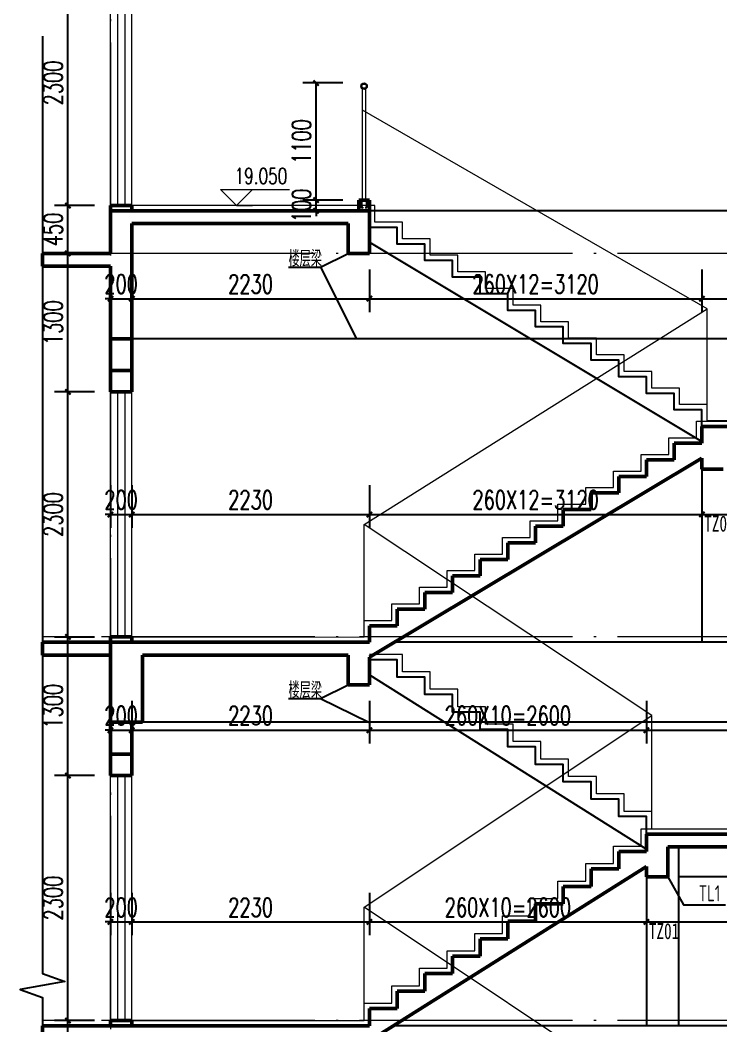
# Model space of a CAD drawing. Extents: x 3968514 to 5230306, y -516551 to -228246.
# Drawn here: x 5150523 to 5157100, y -477822 to -468382 of the extents above; entities that cross this region are included whole.
import ezdxf
from ezdxf.enums import TextEntityAlignment as Align

# ---------------------------------------------------------------- set-up
doc = ezdxf.new("R2010")
doc.units = 0
doc.header["$LTSCALE"] = 1000
doc.header["$MEASUREMENT"] = 0
doc.linetypes.add('DOTE', pattern=[2.42, 2, -0.2, 0.02, -0.2])
for name, color, linetype, lineweight in [('2-立面栏杆', 109, 'Continuous', 9), ('3-粉刷线', 71, 'Continuous', 13), ('DIM_ELEV', 3, 'Continuous', 15), ('DOTE', 1, 'DOTE', 9), ('PUB_DIM', 3, 'Continuous', 15), ('WALL', 140, 'Continuous', 50), ('WINDOW', 2, 'Continuous', 20)]:
    doc.layers.add(name, color=color, linetype=linetype, lineweight=lineweight)
for name, color, linetype in [('DIM_SYMB', 3, 'Continuous'), ('JG-墙柱', 6, 'Continuous'), ('JG-大样-文字', 3, 'Continuous'), ('PUB_TEXT', 7, 'Continuous'), ('S_E_STAIR', 4, 'Continuous'), ('STAIR', 2, 'Continuous')]:
    doc.layers.add(name, color=color, linetype=linetype)
doc.styles.add('_TCH_DIM', font='SIMPLEX', dxfattribs={"bigfont": 'GBCBIG'})
doc.styles.add('DIM_FONT', font='SIMPLEX', dxfattribs={"width": 0.7, "bigfont": 'GBCBIG'})
doc.styles.add('TSSD', font='tssdeng.shx', dxfattribs={"bigfont": 'hztxt.shx'})
doc.styles.add('样式 1', font='')
doc.styles.get('样式 1').set_extended_font_data('FangSong_GB2312')
doc.dimstyles.new('_TCH_ARCH&&50', dxfattribs={"dimscale": 0.5, "dimtxt": 350, "dimasz": 100, "dimexe": 250, "dimexo": 300, "dimgap": 100, "dimtad": 1, "dimdec": 0, "dimzin": 0, "dimdsep": 46, "dimtxsty": 'DIM_FONT', "dimblk": 'ARCHTICK', "dimcen": 0.09, "dimclrt": 7, "dimazin": 2, "dimtfac": 1, "dimtdec": 0, "dimtix": 1, "dimtmove": 2, "dimatfit": 3, "dimfxl": 1, "dimtolj": 1, "dimtzin": 0, "dimarcsym": 0})

# ---------------------------------------------------------------- blocks, each defined once
blk = doc.blocks.new('$TCHSYS$WIN2D')
for p, q in [((-0.5, 0.5), (0.5, 0.5)), ((-0.5, 0.5), (-0.5, -0.5)), ((0.5, 0.5), (0.5, -0.5)), ((0.5, 0.1667), (-0.5, 0.1667)), ((0.5, -0.1667), (-0.5, -0.1667)), ((-0.5, -0.5), (0.5, -0.5))]:
    blk.add_line(p, q)
blk = doc.blocks.new('_ArchTick')
at = {"color": 0, "linetype": 'ByBlock', "const_width": 0.4}
blk.add_lwpolyline([(-0.5, -0.5), (0.5, 0.5)], dxfattribs=at)
blk = doc.blocks.new('*D967')
at = {"layer": 'Defpoints', "color": 0, "transparency": 16777216}
for p in [(5150970.8, -477771.7), (5151370.8, -477771.7), (5151370.8, -479071.7)]:
    blk.add_point(p, dxfattribs=at)
at = {"layer": 'PUB_DIM', "color": 0, "lineweight": -2, "transparency": 16777216}
for p, q in [((5151220.8, -477771.7), (5150845.8, -477771.7)), ((5150970.8, -479071.7), (5150970.8, -477771.7)), ((5151220.8, -479071.7), (5150845.8, -479071.7))]:
    blk.add_line(p, q, dxfattribs=at)
at = {"layer": 'PUB_DIM', "color": 0, "lineweight": -2, "transparency": 16777216, "xscale": 50, "yscale": 50, "zscale": 50}
for p, rotation in [((5150970.8, -477771.7), 90), ((5150970.8, -479071.7), 270)]:
    blk.add_blockref('_ArchTick', p, dxfattribs=dict(at, rotation=rotation))
at = {"layer": 'PUB_DIM', "color": 7, "transparency": 16777216, "insert": (5150833.3, -478421.7), "char_height": 175, "attachment_point": 5, "rotation": 90, "style": 'DIM_FONT'}
blk.add_mtext('\\A1;1300', dxfattribs=at)
blk = doc.blocks.new('*D968')
at = {"layer": 'Defpoints', "color": 0, "transparency": 16777216}
for p in [(5150970.8, -475471.7), (5151370.8, -475471.7), (5151370.8, -477771.7)]:
    blk.add_point(p, dxfattribs=at)
at = {"layer": 'PUB_DIM', "color": 0, "lineweight": -2, "transparency": 16777216}
for p, q in [((5151220.8, -475471.7), (5150845.8, -475471.7)), ((5150970.8, -477771.7), (5150970.8, -475471.7)), ((5151220.8, -477771.7), (5150845.8, -477771.7))]:
    blk.add_line(p, q, dxfattribs=at)
at = {"layer": 'PUB_DIM', "color": 0, "lineweight": -2, "transparency": 16777216, "xscale": 50, "yscale": 50, "zscale": 50}
for p, rotation in [((5150970.8, -475471.7), 90), ((5150970.8, -477771.7), 270)]:
    blk.add_blockref('_ArchTick', p, dxfattribs=dict(at, rotation=rotation))
at = {"layer": 'PUB_DIM', "color": 7, "transparency": 16777216, "insert": (5150833.3, -476621.7), "char_height": 175, "attachment_point": 5, "rotation": 90, "style": 'DIM_FONT'}
blk.add_mtext('\\A1;2300', dxfattribs=at)
blk = doc.blocks.new('*D969')
at = {"layer": 'Defpoints', "color": 0, "transparency": 16777216}
for p in [(5150970.8, -474171.7), (5151370.8, -474171.7), (5151370.8, -475471.7)]:
    blk.add_point(p, dxfattribs=at)
at = {"layer": 'PUB_DIM', "color": 0, "lineweight": -2, "transparency": 16777216}
for p, q in [((5151220.8, -474171.7), (5150845.8, -474171.7)), ((5150970.8, -475471.7), (5150970.8, -474171.7)), ((5151220.8, -475471.7), (5150845.8, -475471.7))]:
    blk.add_line(p, q, dxfattribs=at)
at = {"layer": 'PUB_DIM', "color": 0, "lineweight": -2, "transparency": 16777216, "xscale": 50, "yscale": 50, "zscale": 50}
for p, rotation in [((5150970.8, -474171.7), 90), ((5150970.8, -475471.7), 270)]:
    blk.add_blockref('_ArchTick', p, dxfattribs=dict(at, rotation=rotation))
at = {"layer": 'PUB_DIM', "color": 7, "transparency": 16777216, "insert": (5150833.3, -474821.7), "char_height": 175, "attachment_point": 5, "rotation": 90, "style": 'DIM_FONT'}
blk.add_mtext('\\A1;1300', dxfattribs=at)
blk = doc.blocks.new('*D970')
at = {"layer": 'Defpoints', "color": 0, "transparency": 16777216}
for p in [(5150970.8, -471871.7), (5151370.8, -471871.7), (5151370.8, -474171.7)]:
    blk.add_point(p, dxfattribs=at)
at = {"layer": 'PUB_DIM', "color": 0, "lineweight": -2, "transparency": 16777216}
for p, q in [((5151220.8, -471871.7), (5150845.8, -471871.7)), ((5150970.8, -474171.7), (5150970.8, -471871.7)), ((5151220.8, -474171.7), (5150845.8, -474171.7))]:
    blk.add_line(p, q, dxfattribs=at)
at = {"layer": 'PUB_DIM', "color": 0, "lineweight": -2, "transparency": 16777216, "xscale": 50, "yscale": 50, "zscale": 50}
for p, rotation in [((5150970.8, -471871.7), 90), ((5150970.8, -474171.7), 270)]:
    blk.add_blockref('_ArchTick', p, dxfattribs=dict(at, rotation=rotation))
at = {"layer": 'PUB_DIM', "color": 7, "transparency": 16777216, "insert": (5150833.3, -473021.7), "char_height": 175, "attachment_point": 5, "rotation": 90, "style": 'DIM_FONT'}
blk.add_mtext('\\A1;2300', dxfattribs=at)
blk = doc.blocks.new('*D971')
at = {"layer": 'Defpoints', "color": 0, "transparency": 16777216}
for p in [(5150970.8, -470571.7), (5151370.8, -470571.7), (5151370.8, -471871.7)]:
    blk.add_point(p, dxfattribs=at)
at = {"layer": 'PUB_DIM', "color": 0, "lineweight": -2, "transparency": 16777216}
for p, q in [((5151220.8, -470571.7), (5150845.8, -470571.7)), ((5150970.8, -471871.7), (5150970.8, -470571.7)), ((5151220.8, -471871.7), (5150845.8, -471871.7))]:
    blk.add_line(p, q, dxfattribs=at)
at = {"layer": 'PUB_DIM', "color": 0, "lineweight": -2, "transparency": 16777216, "xscale": 50, "yscale": 50, "zscale": 50}
for p, rotation in [((5150970.8, -470571.7), 90), ((5150970.8, -471871.7), 270)]:
    blk.add_blockref('_ArchTick', p, dxfattribs=dict(at, rotation=rotation))
at = {"layer": 'PUB_DIM', "color": 7, "transparency": 16777216, "insert": (5150833.3, -471221.7), "char_height": 175, "attachment_point": 5, "rotation": 90, "style": 'DIM_FONT'}
blk.add_mtext('\\A1;1300', dxfattribs=at)
blk = doc.blocks.new('*D972')
at = {"layer": 'Defpoints', "color": 0, "transparency": 16777216}
for p in [(5150970.8, -470121.7), (5151370.8, -470121.7), (5151370.8, -470571.7)]:
    blk.add_point(p, dxfattribs=at)
at = {"layer": 'PUB_DIM', "color": 0, "lineweight": -2, "transparency": 16777216}
for p, q in [((5151220.8, -470121.7), (5150845.8, -470121.7)), ((5150970.8, -470571.7), (5150970.8, -470121.7)), ((5151220.8, -470571.7), (5150845.8, -470571.7))]:
    blk.add_line(p, q, dxfattribs=at)
at = {"layer": 'PUB_DIM', "color": 0, "lineweight": -2, "transparency": 16777216, "xscale": 50, "yscale": 50, "zscale": 50}
for p, rotation in [((5150970.8, -470121.7), 90), ((5150970.8, -470571.7), 270)]:
    blk.add_blockref('_ArchTick', p, dxfattribs=dict(at, rotation=rotation))
at = {"layer": 'PUB_DIM', "color": 7, "transparency": 16777216, "insert": (5150833.3, -470346.7), "char_height": 175, "attachment_point": 5, "rotation": 90, "style": 'DIM_FONT'}
blk.add_mtext('\\A1;450', dxfattribs=at)
blk = doc.blocks.new('*D973')
at = {"layer": 'Defpoints', "color": 0, "transparency": 16777216}
for p in [(5150970.8, -467821.7), (5151370.8, -467821.7), (5151370.8, -470121.7)]:
    blk.add_point(p, dxfattribs=at)
at = {"layer": 'PUB_DIM', "color": 0, "lineweight": -2, "transparency": 16777216}
for p, q in [((5151220.8, -467821.7), (5150845.8, -467821.7)), ((5150970.8, -470121.7), (5150970.8, -467821.7)), ((5151220.8, -470121.7), (5150845.8, -470121.7))]:
    blk.add_line(p, q, dxfattribs=at)
at = {"layer": 'PUB_DIM', "color": 0, "lineweight": -2, "transparency": 16777216, "xscale": 50, "yscale": 50, "zscale": 50}
for p, rotation in [((5150970.8, -467821.7), 90), ((5150970.8, -470121.7), 270)]:
    blk.add_blockref('_ArchTick', p, dxfattribs=dict(at, rotation=rotation))
at = {"layer": 'PUB_DIM', "color": 7, "transparency": 16777216, "insert": (5150833.3, -468971.7), "char_height": 175, "attachment_point": 5, "rotation": 90, "style": 'DIM_FONT'}
blk.add_mtext('\\A1;2300', dxfattribs=at)
blk = doc.blocks.new('*D991')
at = {"layer": 'Defpoints', "color": 0, "transparency": 16777216}
for p in [(5153301, -468971.7), (5153701, -468971.7), (5153701, -470071.7)]:
    blk.add_point(p, dxfattribs=at)
at = {"layer": 'PUB_DIM', "color": 0, "lineweight": -2, "transparency": 16777216}
for p, q in [((5153551, -468971.7), (5153176, -468971.7)), ((5153301, -470071.7), (5153301, -468971.7)), ((5153551, -470071.7), (5153176, -470071.7))]:
    blk.add_line(p, q, dxfattribs=at)
at = {"layer": 'PUB_DIM', "color": 0, "lineweight": -2, "transparency": 16777216, "xscale": 50, "yscale": 50, "zscale": 50}
for p, rotation in [((5153301, -468971.7), 90), ((5153301, -470071.7), 270)]:
    blk.add_blockref('_ArchTick', p, dxfattribs=dict(at, rotation=rotation))
at = {"layer": 'PUB_DIM', "color": 7, "transparency": 16777216, "insert": (5153163.5, -469521.7), "char_height": 175, "attachment_point": 5, "rotation": 90, "style": 'DIM_FONT'}
blk.add_mtext('\\A1;1100', dxfattribs=at)
blk = doc.blocks.new('*D992')
at = {"layer": 'Defpoints', "color": 0, "transparency": 16777216}
for p in [(5153301, -470071.7), (5153701, -470071.7), (5153701, -470171.7)]:
    blk.add_point(p, dxfattribs=at)
at = {"layer": 'PUB_DIM', "color": 0, "lineweight": -2, "transparency": 16777216}
for p, q in [((5153551, -470071.7), (5153176, -470071.7)), ((5153301, -470071.7), (5153301, -470021.7)), ((5153301, -470171.7), (5153301, -470071.7)), ((5153551, -470171.7), (5153176, -470171.7)), ((5153301, -470171.7), (5153301, -470221.7))]:
    blk.add_line(p, q, dxfattribs=at)
at = {"layer": 'PUB_DIM', "color": 0, "lineweight": -2, "transparency": 16777216, "xscale": 50, "yscale": 50, "zscale": 50}
for p, rotation in [((5153301, -470071.7), 270), ((5153301, -470171.7), 90)]:
    blk.add_blockref('_ArchTick', p, dxfattribs=dict(at, rotation=rotation))
at = {"layer": 'PUB_DIM', "color": 7, "transparency": 16777216, "insert": (5153163.5, -470121.7), "char_height": 175, "attachment_point": 5, "rotation": 90, "style": 'DIM_FONT'}
blk.add_mtext('\\A1;100', dxfattribs=at)
blk = doc.blocks.new('*D994')
at = {"layer": 'Defpoints', "color": 0, "transparency": 16777216}
for p in [(5156921, -470571.7), (5158720.9, -470571.7), (5158720.9, -470996.7)]:
    blk.add_point(p, dxfattribs=at)
at = {"layer": 'PUB_DIM', "color": 0, "lineweight": -2, "transparency": 16777216}
for p, q in [((5156921, -470721.7), (5156921, -471121.7)), ((5158720.9, -470721.7), (5158720.9, -471121.7)), ((5156921, -470996.7), (5158720.9, -470996.7))]:
    blk.add_line(p, q, dxfattribs=at)
at = {"layer": 'PUB_DIM', "color": 0, "lineweight": -2, "transparency": 16777216, "xscale": 50, "yscale": 50, "zscale": 50, "rotation": 180}
blk.add_blockref('_ArchTick', (5156921, -470996.7), dxfattribs=at)
at = {"layer": 'PUB_DIM', "color": 0, "lineweight": -2, "transparency": 16777216, "xscale": 50, "yscale": 50, "zscale": 50}
blk.add_blockref('_ArchTick', (5158720.9, -470996.7), dxfattribs=at)
at = {"layer": 'PUB_DIM', "color": 7, "transparency": 16777216, "insert": (5157821, -470859.2), "char_height": 175, "attachment_point": 5, "style": 'DIM_FONT'}
blk.add_mtext('\\A1;1800', dxfattribs=at)
blk = doc.blocks.new('*D995')
at = {"layer": 'Defpoints', "color": 0, "transparency": 16777216}
for p in [(5153801, -470571.7), (5156921, -470571.7), (5156921, -470996.7)]:
    blk.add_point(p, dxfattribs=at)
at = {"layer": 'PUB_DIM', "color": 0, "lineweight": -2, "transparency": 16777216}
for p, q in [((5153801, -470721.7), (5153801, -471121.7)), ((5156921, -470721.7), (5156921, -471121.7)), ((5153801, -470996.7), (5156921, -470996.7))]:
    blk.add_line(p, q, dxfattribs=at)
at = {"layer": 'PUB_DIM', "color": 0, "lineweight": -2, "transparency": 16777216, "xscale": 50, "yscale": 50, "zscale": 50, "rotation": 180}
blk.add_blockref('_ArchTick', (5153801, -470996.7), dxfattribs=at)
at = {"layer": 'PUB_DIM', "color": 0, "lineweight": -2, "transparency": 16777216, "xscale": 50, "yscale": 50, "zscale": 50}
blk.add_blockref('_ArchTick', (5156921, -470996.7), dxfattribs=at)
at = {"layer": 'PUB_DIM', "color": 7, "transparency": 16777216, "insert": (5155361, -470859.2), "char_height": 175, "attachment_point": 5, "style": 'DIM_FONT'}
blk.add_mtext('\\A1;260X12=3120', dxfattribs=at)
blk = doc.blocks.new('*D996')
at = {"layer": 'Defpoints', "color": 0, "transparency": 16777216}
for p in [(5151570.8, -470571.7), (5153801, -470571.7), (5153801, -470996.7)]:
    blk.add_point(p, dxfattribs=at)
at = {"layer": 'PUB_DIM', "color": 0, "lineweight": -2, "transparency": 16777216}
for p, q in [((5151570.8, -470721.7), (5151570.8, -471121.7)), ((5153801, -470721.7), (5153801, -471121.7)), ((5151570.8, -470996.7), (5153801, -470996.7))]:
    blk.add_line(p, q, dxfattribs=at)
at = {"layer": 'PUB_DIM', "color": 0, "lineweight": -2, "transparency": 16777216, "xscale": 50, "yscale": 50, "zscale": 50, "rotation": 180}
blk.add_blockref('_ArchTick', (5151570.8, -470996.7), dxfattribs=at)
at = {"layer": 'PUB_DIM', "color": 0, "lineweight": -2, "transparency": 16777216, "xscale": 50, "yscale": 50, "zscale": 50}
blk.add_blockref('_ArchTick', (5153801, -470996.7), dxfattribs=at)
at = {"layer": 'PUB_DIM', "color": 7, "transparency": 16777216, "insert": (5152685.9, -470859.2), "char_height": 175, "attachment_point": 5, "style": 'DIM_FONT'}
blk.add_mtext('\\A1;2230', dxfattribs=at)
blk = doc.blocks.new('*D997')
at = {"layer": 'Defpoints', "color": 0, "transparency": 16777216}
for p in [(5151370.8, -470571.7), (5151570.8, -470571.7), (5151570.8, -470996.7)]:
    blk.add_point(p, dxfattribs=at)
at = {"layer": 'PUB_DIM', "color": 0, "lineweight": -2, "transparency": 16777216}
for p, q in [((5151370.8, -470721.7), (5151370.8, -471121.7)), ((5151570.8, -470721.7), (5151570.8, -471121.7)), ((5151370.8, -470996.7), (5151320.8, -470996.7)), ((5151370.8, -470996.7), (5151570.8, -470996.7)), ((5151570.8, -470996.7), (5151620.8, -470996.7))]:
    blk.add_line(p, q, dxfattribs=at)
at = {"layer": 'PUB_DIM', "color": 0, "lineweight": -2, "transparency": 16777216, "xscale": 50, "yscale": 50, "zscale": 50}
blk.add_blockref('_ArchTick', (5151370.8, -470996.7), dxfattribs=at)
at = {"layer": 'PUB_DIM', "color": 0, "lineweight": -2, "transparency": 16777216, "xscale": 50, "yscale": 50, "zscale": 50, "rotation": 180}
blk.add_blockref('_ArchTick', (5151570.8, -470996.7), dxfattribs=at)
at = {"layer": 'PUB_DIM', "color": 7, "transparency": 16777216, "insert": (5151470.8, -470859.2), "char_height": 175, "attachment_point": 5, "style": 'DIM_FONT'}
blk.add_mtext('\\A1;200', dxfattribs=at)
blk = doc.blocks.new('*D999')
at = {"layer": 'Defpoints', "color": 0, "transparency": 16777216}
for p in [(5156921, -472596.7), (5158720.9, -472596.7), (5158720.9, -473021.7)]:
    blk.add_point(p, dxfattribs=at)
at = {"layer": 'PUB_DIM', "color": 0, "lineweight": -2, "transparency": 16777216}
for p, q in [((5156921, -472746.7), (5156921, -473146.7)), ((5158720.9, -472746.7), (5158720.9, -473146.7)), ((5156921, -473021.7), (5158720.9, -473021.7))]:
    blk.add_line(p, q, dxfattribs=at)
at = {"layer": 'PUB_DIM', "color": 0, "lineweight": -2, "transparency": 16777216, "xscale": 50, "yscale": 50, "zscale": 50, "rotation": 180}
blk.add_blockref('_ArchTick', (5156921, -473021.7), dxfattribs=at)
at = {"layer": 'PUB_DIM', "color": 0, "lineweight": -2, "transparency": 16777216, "xscale": 50, "yscale": 50, "zscale": 50}
blk.add_blockref('_ArchTick', (5158720.9, -473021.7), dxfattribs=at)
at = {"layer": 'PUB_DIM', "color": 7, "transparency": 16777216, "insert": (5157821, -472884.2), "char_height": 175, "attachment_point": 5, "style": 'DIM_FONT'}
blk.add_mtext('\\A1;1800', dxfattribs=at)
blk = doc.blocks.new('*D1000')
at = {"layer": 'Defpoints', "color": 0, "transparency": 16777216}
for p in [(5153801, -472596.7), (5156921, -472596.7), (5156921, -473021.7)]:
    blk.add_point(p, dxfattribs=at)
at = {"layer": 'PUB_DIM', "color": 0, "lineweight": -2, "transparency": 16777216}
for p, q in [((5153801, -472746.7), (5153801, -473146.7)), ((5156921, -472746.7), (5156921, -473146.7)), ((5153801, -473021.7), (5156921, -473021.7))]:
    blk.add_line(p, q, dxfattribs=at)
at = {"layer": 'PUB_DIM', "color": 0, "lineweight": -2, "transparency": 16777216, "xscale": 50, "yscale": 50, "zscale": 50, "rotation": 180}
blk.add_blockref('_ArchTick', (5153801, -473021.7), dxfattribs=at)
at = {"layer": 'PUB_DIM', "color": 0, "lineweight": -2, "transparency": 16777216, "xscale": 50, "yscale": 50, "zscale": 50}
blk.add_blockref('_ArchTick', (5156921, -473021.7), dxfattribs=at)
at = {"layer": 'PUB_DIM', "color": 7, "transparency": 16777216, "insert": (5155361, -472884.2), "char_height": 175, "attachment_point": 5, "style": 'DIM_FONT'}
blk.add_mtext('\\A1;260X12=3120', dxfattribs=at)
blk = doc.blocks.new('*D1001')
at = {"layer": 'Defpoints', "color": 0, "transparency": 16777216}
for p in [(5151570.8, -472596.7), (5153801, -472596.7), (5153801, -473021.7)]:
    blk.add_point(p, dxfattribs=at)
at = {"layer": 'PUB_DIM', "color": 0, "lineweight": -2, "transparency": 16777216}
for p, q in [((5151570.8, -472746.7), (5151570.8, -473146.7)), ((5153801, -472746.7), (5153801, -473146.7)), ((5151570.8, -473021.7), (5153801, -473021.7))]:
    blk.add_line(p, q, dxfattribs=at)
at = {"layer": 'PUB_DIM', "color": 0, "lineweight": -2, "transparency": 16777216, "xscale": 50, "yscale": 50, "zscale": 50, "rotation": 180}
blk.add_blockref('_ArchTick', (5151570.8, -473021.7), dxfattribs=at)
at = {"layer": 'PUB_DIM', "color": 0, "lineweight": -2, "transparency": 16777216, "xscale": 50, "yscale": 50, "zscale": 50}
blk.add_blockref('_ArchTick', (5153801, -473021.7), dxfattribs=at)
at = {"layer": 'PUB_DIM', "color": 7, "transparency": 16777216, "insert": (5152685.9, -472884.2), "char_height": 175, "attachment_point": 5, "style": 'DIM_FONT'}
blk.add_mtext('\\A1;2230', dxfattribs=at)
blk = doc.blocks.new('*D1002')
at = {"layer": 'Defpoints', "color": 0, "transparency": 16777216}
for p in [(5151370.8, -472596.7), (5151570.8, -472596.7), (5151570.8, -473021.7)]:
    blk.add_point(p, dxfattribs=at)
at = {"layer": 'PUB_DIM', "color": 0, "lineweight": -2, "transparency": 16777216}
for p, q in [((5151370.8, -472746.7), (5151370.8, -473146.7)), ((5151570.8, -472746.7), (5151570.8, -473146.7)), ((5151370.8, -473021.7), (5151320.8, -473021.7)), ((5151370.8, -473021.7), (5151570.8, -473021.7)), ((5151570.8, -473021.7), (5151620.8, -473021.7))]:
    blk.add_line(p, q, dxfattribs=at)
at = {"layer": 'PUB_DIM', "color": 0, "lineweight": -2, "transparency": 16777216, "xscale": 50, "yscale": 50, "zscale": 50}
blk.add_blockref('_ArchTick', (5151370.8, -473021.7), dxfattribs=at)
at = {"layer": 'PUB_DIM', "color": 0, "lineweight": -2, "transparency": 16777216, "xscale": 50, "yscale": 50, "zscale": 50, "rotation": 180}
blk.add_blockref('_ArchTick', (5151570.8, -473021.7), dxfattribs=at)
at = {"layer": 'PUB_DIM', "color": 7, "transparency": 16777216, "insert": (5151470.8, -472884.2), "char_height": 175, "attachment_point": 5, "style": 'DIM_FONT'}
blk.add_mtext('\\A1;200', dxfattribs=at)
blk = doc.blocks.new('*D1004')
at = {"layer": 'Defpoints', "color": 0, "transparency": 16777216}
for p in [(5156401, -474621.7), (5158720.9, -474621.7), (5158720.9, -475046.7)]:
    blk.add_point(p, dxfattribs=at)
at = {"layer": 'PUB_DIM', "color": 0, "lineweight": -2, "transparency": 16777216}
for p, q in [((5156401, -474771.7), (5156401, -475171.7)), ((5158720.9, -474771.7), (5158720.9, -475171.7)), ((5156401, -475046.7), (5158720.9, -475046.7))]:
    blk.add_line(p, q, dxfattribs=at)
at = {"layer": 'PUB_DIM', "color": 0, "lineweight": -2, "transparency": 16777216, "xscale": 50, "yscale": 50, "zscale": 50, "rotation": 180}
blk.add_blockref('_ArchTick', (5156401, -475046.7), dxfattribs=at)
at = {"layer": 'PUB_DIM', "color": 0, "lineweight": -2, "transparency": 16777216, "xscale": 50, "yscale": 50, "zscale": 50}
blk.add_blockref('_ArchTick', (5158720.9, -475046.7), dxfattribs=at)
at = {"layer": 'PUB_DIM', "color": 7, "transparency": 16777216, "insert": (5157561, -474909.2), "char_height": 175, "attachment_point": 5, "style": 'DIM_FONT'}
blk.add_mtext('\\A1;2320', dxfattribs=at)
blk = doc.blocks.new('*D1005')
at = {"layer": 'Defpoints', "color": 0, "transparency": 16777216}
for p in [(5153801, -474621.7), (5156401, -474621.7), (5156401, -475046.7)]:
    blk.add_point(p, dxfattribs=at)
at = {"layer": 'PUB_DIM', "color": 0, "lineweight": -2, "transparency": 16777216}
for p, q in [((5153801, -474771.7), (5153801, -475171.7)), ((5156401, -474771.7), (5156401, -475171.7)), ((5153801, -475046.7), (5156401, -475046.7))]:
    blk.add_line(p, q, dxfattribs=at)
at = {"layer": 'PUB_DIM', "color": 0, "lineweight": -2, "transparency": 16777216, "xscale": 50, "yscale": 50, "zscale": 50, "rotation": 180}
blk.add_blockref('_ArchTick', (5153801, -475046.7), dxfattribs=at)
at = {"layer": 'PUB_DIM', "color": 0, "lineweight": -2, "transparency": 16777216, "xscale": 50, "yscale": 50, "zscale": 50}
blk.add_blockref('_ArchTick', (5156401, -475046.7), dxfattribs=at)
at = {"layer": 'PUB_DIM', "color": 7, "transparency": 16777216, "insert": (5155101, -474909.2), "char_height": 175, "attachment_point": 5, "style": 'DIM_FONT'}
blk.add_mtext('\\A1;260X10=2600', dxfattribs=at)
blk = doc.blocks.new('*D1006')
at = {"layer": 'Defpoints', "color": 0, "transparency": 16777216}
for p in [(5151570.8, -474621.7), (5153801, -474621.7), (5153801, -475046.7)]:
    blk.add_point(p, dxfattribs=at)
at = {"layer": 'PUB_DIM', "color": 0, "lineweight": -2, "transparency": 16777216}
for p, q in [((5151570.8, -474771.7), (5151570.8, -475171.7)), ((5153801, -474771.7), (5153801, -475171.7)), ((5151570.8, -475046.7), (5153801, -475046.7))]:
    blk.add_line(p, q, dxfattribs=at)
at = {"layer": 'PUB_DIM', "color": 0, "lineweight": -2, "transparency": 16777216, "xscale": 50, "yscale": 50, "zscale": 50, "rotation": 180}
blk.add_blockref('_ArchTick', (5151570.8, -475046.7), dxfattribs=at)
at = {"layer": 'PUB_DIM', "color": 0, "lineweight": -2, "transparency": 16777216, "xscale": 50, "yscale": 50, "zscale": 50}
blk.add_blockref('_ArchTick', (5153801, -475046.7), dxfattribs=at)
at = {"layer": 'PUB_DIM', "color": 7, "transparency": 16777216, "insert": (5152685.9, -474909.2), "char_height": 175, "attachment_point": 5, "style": 'DIM_FONT'}
blk.add_mtext('\\A1;2230', dxfattribs=at)
blk = doc.blocks.new('*D1007')
at = {"layer": 'Defpoints', "color": 0, "transparency": 16777216}
for p in [(5151370.8, -474621.7), (5151570.8, -474621.7), (5151570.8, -475046.7)]:
    blk.add_point(p, dxfattribs=at)
at = {"layer": 'PUB_DIM', "color": 0, "lineweight": -2, "transparency": 16777216}
for p, q in [((5151370.8, -474771.7), (5151370.8, -475171.7)), ((5151570.8, -474771.7), (5151570.8, -475171.7)), ((5151370.8, -475046.7), (5151320.8, -475046.7)), ((5151370.8, -475046.7), (5151570.8, -475046.7)), ((5151570.8, -475046.7), (5151620.8, -475046.7))]:
    blk.add_line(p, q, dxfattribs=at)
at = {"layer": 'PUB_DIM', "color": 0, "lineweight": -2, "transparency": 16777216, "xscale": 50, "yscale": 50, "zscale": 50}
blk.add_blockref('_ArchTick', (5151370.8, -475046.7), dxfattribs=at)
at = {"layer": 'PUB_DIM', "color": 0, "lineweight": -2, "transparency": 16777216, "xscale": 50, "yscale": 50, "zscale": 50, "rotation": 180}
blk.add_blockref('_ArchTick', (5151570.8, -475046.7), dxfattribs=at)
at = {"layer": 'PUB_DIM', "color": 7, "transparency": 16777216, "insert": (5151470.8, -474909.2), "char_height": 175, "attachment_point": 5, "style": 'DIM_FONT'}
blk.add_mtext('\\A1;200', dxfattribs=at)
blk = doc.blocks.new('*D1009')
at = {"layer": 'Defpoints', "color": 0, "transparency": 16777216}
for p in [(5156401, -476421.6), (5158720.9, -476421.6), (5158720.9, -476846.6)]:
    blk.add_point(p, dxfattribs=at)
at = {"layer": 'PUB_DIM', "color": 0, "lineweight": -2, "transparency": 16777216}
for p, q in [((5156401, -476571.6), (5156401, -476971.6)), ((5158720.9, -476571.6), (5158720.9, -476971.6)), ((5156401, -476846.6), (5158720.9, -476846.6))]:
    blk.add_line(p, q, dxfattribs=at)
at = {"layer": 'PUB_DIM', "color": 0, "lineweight": -2, "transparency": 16777216, "xscale": 50, "yscale": 50, "zscale": 50, "rotation": 180}
blk.add_blockref('_ArchTick', (5156401, -476846.6), dxfattribs=at)
at = {"layer": 'PUB_DIM', "color": 0, "lineweight": -2, "transparency": 16777216, "xscale": 50, "yscale": 50, "zscale": 50}
blk.add_blockref('_ArchTick', (5158720.9, -476846.6), dxfattribs=at)
at = {"layer": 'PUB_DIM', "color": 7, "transparency": 16777216, "insert": (5157561, -476709.1), "char_height": 175, "attachment_point": 5, "style": 'DIM_FONT'}
blk.add_mtext('\\A1;2320', dxfattribs=at)
blk = doc.blocks.new('*D1010')
at = {"layer": 'Defpoints', "color": 0, "transparency": 16777216}
for p in [(5153801, -476421.6), (5156401, -476421.6), (5156401, -476846.6)]:
    blk.add_point(p, dxfattribs=at)
at = {"layer": 'PUB_DIM', "color": 0, "lineweight": -2, "transparency": 16777216}
for p, q in [((5153801, -476571.6), (5153801, -476971.6)), ((5156401, -476571.6), (5156401, -476971.6)), ((5153801, -476846.6), (5156401, -476846.6))]:
    blk.add_line(p, q, dxfattribs=at)
at = {"layer": 'PUB_DIM', "color": 0, "lineweight": -2, "transparency": 16777216, "xscale": 50, "yscale": 50, "zscale": 50, "rotation": 180}
blk.add_blockref('_ArchTick', (5153801, -476846.6), dxfattribs=at)
at = {"layer": 'PUB_DIM', "color": 0, "lineweight": -2, "transparency": 16777216, "xscale": 50, "yscale": 50, "zscale": 50}
blk.add_blockref('_ArchTick', (5156401, -476846.6), dxfattribs=at)
at = {"layer": 'PUB_DIM', "color": 7, "transparency": 16777216, "insert": (5155101, -476709.1), "char_height": 175, "attachment_point": 5, "style": 'DIM_FONT'}
blk.add_mtext('\\A1;260X10=2600', dxfattribs=at)
blk = doc.blocks.new('*D1011')
at = {"layer": 'Defpoints', "color": 0, "transparency": 16777216}
for p in [(5151570.8, -476421.6), (5153801, -476421.6), (5153801, -476846.6)]:
    blk.add_point(p, dxfattribs=at)
at = {"layer": 'PUB_DIM', "color": 0, "lineweight": -2, "transparency": 16777216}
for p, q in [((5151570.8, -476571.6), (5151570.8, -476971.6)), ((5153801, -476571.6), (5153801, -476971.6)), ((5151570.8, -476846.6), (5153801, -476846.6))]:
    blk.add_line(p, q, dxfattribs=at)
at = {"layer": 'PUB_DIM', "color": 0, "lineweight": -2, "transparency": 16777216, "xscale": 50, "yscale": 50, "zscale": 50, "rotation": 180}
blk.add_blockref('_ArchTick', (5151570.8, -476846.6), dxfattribs=at)
at = {"layer": 'PUB_DIM', "color": 0, "lineweight": -2, "transparency": 16777216, "xscale": 50, "yscale": 50, "zscale": 50}
blk.add_blockref('_ArchTick', (5153801, -476846.6), dxfattribs=at)
at = {"layer": 'PUB_DIM', "color": 7, "transparency": 16777216, "insert": (5152685.9, -476709.1), "char_height": 175, "attachment_point": 5, "style": 'DIM_FONT'}
blk.add_mtext('\\A1;2230', dxfattribs=at)
blk = doc.blocks.new('*D1012')
at = {"layer": 'Defpoints', "color": 0, "transparency": 16777216}
for p in [(5151370.8, -476421.6), (5151570.8, -476421.6), (5151570.8, -476846.6)]:
    blk.add_point(p, dxfattribs=at)
at = {"layer": 'PUB_DIM', "color": 0, "lineweight": -2, "transparency": 16777216}
for p, q in [((5151370.8, -476571.6), (5151370.8, -476971.6)), ((5151570.8, -476571.6), (5151570.8, -476971.6)), ((5151370.8, -476846.6), (5151320.8, -476846.6)), ((5151370.8, -476846.6), (5151570.8, -476846.6)), ((5151570.8, -476846.6), (5151620.8, -476846.6))]:
    blk.add_line(p, q, dxfattribs=at)
at = {"layer": 'PUB_DIM', "color": 0, "lineweight": -2, "transparency": 16777216, "xscale": 50, "yscale": 50, "zscale": 50}
blk.add_blockref('_ArchTick', (5151370.8, -476846.6), dxfattribs=at)
at = {"layer": 'PUB_DIM', "color": 0, "lineweight": -2, "transparency": 16777216, "xscale": 50, "yscale": 50, "zscale": 50, "rotation": 180}
blk.add_blockref('_ArchTick', (5151570.8, -476846.6), dxfattribs=at)
at = {"layer": 'PUB_DIM', "color": 7, "transparency": 16777216, "insert": (5151470.8, -476709.1), "char_height": 175, "attachment_point": 5, "style": 'DIM_FONT'}
blk.add_mtext('\\A1;200', dxfattribs=at)

msp = doc.modelspace()

# ---------------------------------------------------------------- hatches: boundary and pattern name
at = {"layer": '2-立面栏杆'}
h = msp.add_hatch(dxfattribs=at)
h.set_pattern_fill('ANSI32', color=256, scale=2, style=0)
h.set_pattern_definition([(45, (-1219052.401, 2038155.273), (-6.735192091, 6.735192091), []), (45, (-1219047.911, 2038155.273), (-6.735192091, 6.735192091), [])])
h.paths.add_polyline_path([(5153795.97876, -470065.66056), (5153795.97876, -470071.66056), (5153705.97876, -470071.66056), (5153705.97876, -470065.66056)])

# ---------------------------------------------------------------- linework, layer by layer
for p, q in [((5153721.97876, -470071.66056), (5153721.97876, -470133.66056)), ((5153729.97876, -470071.66056), (5153729.97876, -470133.66056)), ((5153771.97876, -470071.66056), (5153771.97876, -470133.66056)), ((5153779.97876, -470071.66056), (5153779.97876, -470133.66056)), ((5153737.97876, -470137.66056), (5153733.97876, -470137.66056)), ((5153737.97876, -470145.66056), (5153733.97876, -470145.66056)), ((5153737.97876, -470137.66056), (5153737.97876, -470145.66056)), ((5153763.97876, -470137.66056), (5153763.97876, -470145.66056)), ((5153767.97876, -470137.66056), (5153763.97876, -470137.66056)), ((5153767.97876, -470145.66056), (5153763.97876, -470145.66056))]:
    msp.add_line(p, q, dxfattribs=at)
for points in [[(5153735.97876, -470065.66056), (5153735.97876, -469027.64132)], [(5153765.97876, -470065.66056), (5153765.97876, -469027.64132)], [(5153750.97876, -484510.14056), (5156970.97876, -482410.12056), (5153750.97876, -480308.00056), (5156450.97876, -478507.96056), (5153750.97876, -476708.00056), (5156450.97876, -474907.96056), (5153750.97876, -473115.91056), (5156970.97876, -471090.90056), (5153735.97876, -469227.64144)], [(5156970.97876, -471990.90056), (5156970.97876, -471090.90056)], [(5153750.97876, -474015.91056), (5153750.97876, -473115.91056)], [(5156450.97876, -475807.96056), (5156450.97876, -474907.96056)], [(5153750.97876, -477608.00056), (5153750.97876, -476708.00056)]]:
    msp.add_lwpolyline(points, dxfattribs=at)
msp.add_lwpolyline([(5153795.97876, -470065.66056), (5153705.97876, -470065.66056), (5153705.97876, -470071.66056), (5153795.97876, -470071.66056)], close=True, dxfattribs=at)
for radius in [30, 20]:
    msp.add_circle((5153750.97876, -469001.66056), radius, dxfattribs=at)
for centre, radius, start, end in [((5153733.97876, -470133.66056), 12, 180, 270), ((5153733.97876, -470133.66056), 4, 180, 270), ((5153767.97876, -470133.66056), 12, 270, 0), ((5153767.97876, -470133.66056), 4, 270, 0)]:
    msp.add_arc(centre, radius, start, end, dxfattribs=at)
at = {"layer": '3-粉刷线'}
for points in [[(5156970.97876, -472146.67056), (5156970.97876, -471990.90056), (5156710.97876, -471990.90056), (5156710.97876, -471835.13056), (5156450.97876, -471835.13056), (5156450.97876, -471679.36056), (5156190.97876, -471679.36056), (5156190.97876, -471523.59056), (5155930.97876, -471523.59056), (5155930.97876, -471367.82056), (5155670.97876, -471367.82056), (5155670.97876, -471212.05056), (5155410.97876, -471212.05056), (5155410.97876, -471056.28056), (5155150.97876, -471056.28056), (5155150.97876, -470900.51056), (5154890.97876, -470900.51056), (5154890.97876, -470744.74056), (5154630.97876, -470744.74056), (5154630.97876, -470588.97056), (5154370.97876, -470588.97056), (5154370.97876, -470433.20056), (5154110.97876, -470433.20056), (5154110.97876, -470277.43056), (5153850.97876, -470277.43056), (5153850.97876, -470121.66056), (5151570.86536, -470121.7145)], [(5151570.86536, -474171.73263), (5153750.97876, -474171.68056), (5153750.97876, -474015.91056), (5154010.97876, -474015.91056), (5154010.97876, -473860.14056), (5154270.97876, -473860.14056), (5154270.97876, -473704.37056), (5154530.97876, -473704.37056), (5154530.97876, -473548.60056), (5154790.97876, -473548.60056), (5154790.97876, -473392.83056), (5155050.97876, -473392.83056), (5155050.97876, -473237.06056), (5155310.97876, -473237.06056), (5155310.97876, -473081.29056), (5155570.97876, -473081.29056), (5155570.97876, -472925.52056), (5155830.97876, -472925.52056), (5155830.97876, -472769.75056), (5156090.97876, -472769.75056), (5156090.97876, -472613.98056), (5156350.97876, -472613.98056), (5156350.97876, -472458.21056), (5156610.97876, -472458.21056), (5156610.97876, -472302.44056), (5156870.97876, -472302.44056), (5156870.97876, -472146.67056), (5158600.85676, -472146.67056)], [(5156450.97876, -475971.60056), (5156450.97876, -475807.96056), (5156190.97876, -475807.96056), (5156190.97876, -475644.32056), (5155930.97876, -475644.32056), (5155930.97876, -475480.68056), (5155670.97876, -475480.68056), (5155670.97876, -475317.04056), (5155410.97876, -475317.04056), (5155410.97876, -475153.40056), (5155150.97876, -475153.40056), (5155150.97876, -474989.76056), (5154890.97876, -474989.76056), (5154890.97876, -474826.12056), (5154630.97876, -474826.12056), (5154630.97876, -474662.48056), (5154370.97876, -474662.48056), (5154370.97876, -474498.84056), (5154110.97876, -474498.84056), (5154110.97876, -474335.20056), (5153800.97876, -474335.20056)], [(5151570.86534, -477771.64438), (5153750.97876, -477771.64056), (5153750.97876, -477608.00056), (5154010.97876, -477608.00056), (5154010.97876, -477444.36056), (5154270.97876, -477444.36056), (5154270.97876, -477280.72056), (5154530.97876, -477280.72056), (5154530.97876, -477117.08056), (5154790.97876, -477117.08056), (5154790.97876, -476953.44056), (5155050.97876, -476953.44056), (5155050.97876, -476789.80056), (5155310.97876, -476789.80056), (5155310.97876, -476626.16056), (5155570.97876, -476626.16056), (5155570.97876, -476462.52056), (5155830.97876, -476462.52056), (5155830.97876, -476298.88056), (5156090.97876, -476298.88056), (5156090.97876, -476135.24056), (5156350.97876, -476135.24056), (5156350.97876, -475971.60056), (5158600.85676, -475971.60056)]]:
    msp.add_lwpolyline(points, dxfattribs=at)
at = {"layer": 'DIM_ELEV'}
for p, q in [((5152552.50925, -470121.66056), (5152402.50925, -469971.66056)), ((5152402.50925, -469971.66056), (5153050.38017, -469971.66056)), ((5152552.50925, -470121.66056), (5152702.50925, -469971.66056)), ((5152552.50925, -470121.66056), (5152702.50925, -470121.66056))]:
    msp.add_line(p, q, dxfattribs=at)
at = {"layer": 'DIM_SYMB'}
msp.add_lwpolyline([(5150732.81197, -468533.18151), (5150732.81197, -477329.68151), (5150942.81197, -477406.11526), (5150522.81197, -477480.17259), (5150732.81197, -477554.68151), (5150732.81197, -486351.18151)], dxfattribs=at)
at = {"layer": 'DOTE', "color": 1}
for p, q in [((5151370.81197, -466171.68438), (5151370.81197, -486351.18151)), ((5160547.96276, -470571.68438), (5150732.81197, -470571.68438)), ((5160547.96276, -474171.68438), (5150732.81197, -474171.68438)), ((5160547.96276, -477771.68438), (5150732.81197, -477771.68438))]:
    msp.add_line(p, q, dxfattribs=at)
at = {"layer": 'JG-墙柱'}
for points in [[(5156920.91776, -472596.67056), (5156920.91776, -474221.71016)], [(5156700.97876, -476141.60056), (5156700.97876, -477821.66808)], [(5156400.97876, -476421.60056), (5156400.97876, -477821.66523)], [(5158520.97876, -476421.60056), (5156700.97876, -476421.60056)]]:
    msp.add_lwpolyline(points, dxfattribs=at)
at = {"layer": 'JG-大样-文字'}
for points in [[(5153342.80115, -470700.36654), (5153600.97876, -470571.68438)], [(5153040.97879, -470700.36654), (5153342.80115, -470700.36654)], [(5153342.80115, -470700.36654), (5153681.45284, -471371.68438)], [(5153342.80115, -474750.36273), (5153600.97876, -474621.68056)], [(5153040.97879, -474750.36273), (5153342.80115, -474750.36273)], [(5153342.80115, -474750.36273), (5153794.83528, -474971.72439)], [(5156600.97876, -476421.60056), (5156750.48694, -476684.31713), (5157143.98694, -476684.31713)]]:
    msp.add_lwpolyline(points, dxfattribs=at)
at = {"layer": 'S_E_STAIR', "color": 2}
for points in [[(5158720.92157, -470171.73104), (5153800.97873, -470171.68439)], [(5158620.92157, -471371.68438), (5151570.81197, -471371.68438)], [(5153800.97876, -474221.68057), (5153800.97873, -474221.68057)], [(5158620.92157, -474221.72628), (5154034.46639, -474221.68279)], [(5158620.92157, -474971.72439), (5151670.81197, -474971.72439)], [(5158620.92155, -477821.68628), (5154026.25774, -477821.64271)]]:
    msp.add_lwpolyline(points, dxfattribs=at)
at = {"layer": 'STAIR'}
msp.add_line((5153800.97876, -474526.98984), (5156400.97876, -476163.38984), dxfattribs=at)
for points in [[(5156920.97876, -472196.67056), (5156920.97876, -472040.90056), (5156660.97876, -472040.90056), (5156660.97876, -471885.13056), (5156400.97876, -471885.13056), (5156400.97876, -471729.36056), (5156140.97876, -471729.36056), (5156140.97876, -471573.59056), (5155880.97876, -471573.59056), (5155880.97876, -471417.82056), (5155620.97876, -471417.82056), (5155620.97876, -471262.05056), (5155360.97876, -471262.05056), (5155360.97876, -471106.28056), (5155100.97876, -471106.28056), (5155100.97876, -470950.51056), (5154840.97876, -470950.51056), (5154840.97876, -470794.74056), (5154580.97876, -470794.74056), (5154580.97876, -470638.97056), (5154320.97876, -470638.97056), (5154320.97876, -470483.20056), (5154060.97876, -470483.20056), (5154060.97876, -470327.43056), (5153800.97876, -470327.43056)], [(5153800.97876, -470467.31882), (5156920.97876, -472336.55882)], [(5158600.85676, -472146.67056), (5156970.97876, -472146.67056)], [(5156400.97876, -476021.60056), (5156400.97876, -475857.96056), (5156140.97876, -475857.96056), (5156140.97876, -475694.32056), (5155880.97876, -475694.32056), (5155880.97876, -475530.68056), (5155620.97876, -475530.68056), (5155620.97876, -475367.04056), (5155360.97876, -475367.04056), (5155360.97876, -475203.40056), (5155100.97876, -475203.40056), (5155100.97876, -475039.76056), (5154840.97876, -475039.76056), (5154840.97876, -474876.12056), (5154580.97876, -474876.12056), (5154580.97876, -474712.48056), (5154320.97876, -474712.48056), (5154320.97876, -474548.84056), (5154060.97876, -474548.84056), (5154060.97876, -474385.20056), (5153800.97876, -474385.20056)]]:
    msp.add_lwpolyline(points, dxfattribs=at)
at = {"layer": 'WALL'}
for p, q in [((5153800.97876, -470071.66056), (5153700.97876, -470071.66056)), ((5153700.97876, -470071.66056), (5153700.97876, -470171.66056)), ((5153800.97876, -470171.66056), (5153800.97876, -470071.66056)), ((5153800.97876, -470171.66056), (5151370.81197, -470171.66056)), ((5151370.81197, -470171.66056), (5151370.81197, -470571.66056)), ((5151570.86535, -470121.66056), (5151370.86535, -470121.66431)), ((5151370.86535, -470121.66431), (5151370.86629, -470171.66431)), ((5151570.86629, -470171.66056), (5151570.86535, -470121.66056)), ((5153700.97876, -470171.66056), (5153800.97876, -470171.66056)), ((5153800.97876, -470571.66056), (5153800.97876, -470171.66056)), ((5151570.81197, -471371.68438), (5151570.81197, -470291.66056)), ((5151570.81197, -470291.66056), (5153600.97876, -470291.66056)), ((5153600.97876, -470291.66056), (5153600.97876, -470571.66056)), ((5151370.81197, -470571.66056), (5150732.81197, -470571.66056)), ((5150732.81197, -470691.66056), (5150732.81197, -470571.66056)), ((5153600.97876, -470571.66056), (5153800.97876, -470571.66056)), ((5151370.81197, -470691.66056), (5150732.81197, -470691.66056)), ((5151370.81197, -470691.66056), (5151370.81197, -471371.68438)), ((5151370.81197, -471371.68438), (5151570.81197, -471371.68438)), ((5151370.81854, -471671.68438), (5151370.81292, -471371.68625)), ((5151570.81854, -471671.68438), (5151570.81292, -471371.6825)), ((5151570.82228, -471671.68437), (5151370.82228, -471671.68437)), ((5151370.82228, -471671.68437), (5151370.82228, -471871.68437)), ((5151570.82228, -471871.68437), (5151570.82228, -471671.68437)), ((5151370.82228, -471871.68437), (5151570.82228, -471871.68437)), ((5158720.92157, -472196.67056), (5156920.97876, -472196.67056)), ((5156920.97876, -472196.67056), (5156920.97876, -472352.44056)), ((5156920.97876, -472352.44056), (5156660.97876, -472352.44056)), ((5156660.97876, -472352.44056), (5156660.97876, -472508.21056)), ((5153800.97876, -474361.56882), (5156920.97876, -472492.32882)), ((5156660.97876, -472508.21056), (5156400.97876, -472508.21056)), ((5156400.97876, -472508.21056), (5156400.97876, -472663.98056)), ((5156920.97876, -472492.32882), (5156920.97876, -472596.67056)), ((5156920.97876, -472596.67056), (5157120.97876, -472596.67056)), ((5156400.97876, -472663.98056), (5156140.97876, -472663.98056)), ((5156140.97876, -472663.98056), (5156140.97876, -472819.75056)), ((5156140.97876, -472819.75056), (5155880.97876, -472819.75056)), ((5155880.97876, -472819.75056), (5155880.97876, -472975.52056)), ((5155880.97876, -472975.52056), (5155620.97876, -472975.52056)), ((5155620.97876, -472975.52056), (5155620.97876, -473131.29056)), ((5155620.97876, -473131.29056), (5155360.97876, -473131.29056)), ((5155360.97876, -473131.29056), (5155360.97876, -473287.06056)), ((5155360.97876, -473287.06056), (5155100.97876, -473287.06056)), ((5155100.97876, -473287.06056), (5155100.97876, -473442.83056)), ((5155100.97876, -473442.83056), (5154840.97876, -473442.83056)), ((5154840.97876, -473442.83056), (5154840.97876, -473598.60056)), ((5154840.97876, -473598.60056), (5154580.97876, -473598.60056)), ((5154580.97876, -473598.60056), (5154580.97876, -473754.37056)), ((5154580.97876, -473754.37056), (5154320.97876, -473754.37056)), ((5154320.97876, -473754.37056), (5154320.97876, -473910.14056)), ((5154320.97876, -473910.14056), (5154060.97876, -473910.14056)), ((5154060.97876, -473910.14056), (5154060.97876, -474065.91056)), ((5154060.97876, -474065.91056), (5153800.97876, -474065.91056)), ((5153800.97876, -474065.91056), (5153800.97876, -474221.68056)), ((5151370.81197, -474221.68056), (5150732.81197, -474221.68056)), ((5150732.81197, -474341.68056), (5150732.81197, -474221.68056)), ((5153800.97876, -474221.68056), (5151370.81197, -474221.68056)), ((5151370.81197, -474221.68056), (5151370.81197, -474971.68628)), ((5151570.86535, -474171.68063), (5151370.86535, -474171.68437)), ((5151370.86535, -474171.68437), (5151370.86629, -474221.68244)), ((5151570.86629, -474221.67869), (5151570.86535, -474171.68063)), ((5151370.81197, -474341.68056), (5150732.81197, -474341.68056)), ((5151670.81197, -474971.68628), (5151670.81197, -474341.68056)), ((5151670.81197, -474341.68056), (5153600.97876, -474341.68056)), ((5153600.97876, -474341.68056), (5153600.97876, -474621.68056)), ((5153800.97876, -474621.68056), (5153800.97876, -474361.56882)), ((5153600.97876, -474621.68056), (5153800.97876, -474621.68056)), ((5151370.81768, -475271.68441), (5151370.81197, -474971.68628)), ((5151370.81197, -474971.68628), (5151670.81197, -474971.68628)), ((5151570.81768, -475271.68441), (5151570.81197, -474971.68247)), ((5151570.81197, -475271.68441), (5151370.81197, -475271.68441)), ((5151370.81197, -475271.68441), (5151370.81197, -475471.68441)), ((5151570.81197, -475471.68441), (5151570.81197, -475271.68441)), ((5151370.81197, -475471.68441), (5151570.81197, -475471.68441)), ((5158720.92157, -476021.60056), (5156400.97876, -476021.60056)), ((5156400.97876, -476021.60056), (5156400.97876, -476185.24056)), ((5156600.97876, -476421.60056), (5156600.97876, -476141.60056)), ((5156600.97876, -476141.60056), (5158520.97876, -476141.60056)), ((5156400.97876, -476185.24056), (5156140.97876, -476185.24056)), ((5156140.97876, -476185.24056), (5156140.97876, -476348.88056)), ((5153800.97876, -477963.42984), (5156400.97876, -476327.02984)), ((5156400.97876, -476327.02984), (5156400.97876, -476421.60056)), ((5156140.97876, -476348.88056), (5155880.97876, -476348.88056)), ((5155880.97876, -476348.88056), (5155880.97876, -476512.52056)), ((5156400.97876, -476421.60056), (5156600.97876, -476421.60056)), ((5155880.97876, -476512.52056), (5155620.97876, -476512.52056)), ((5155620.97876, -476512.52056), (5155620.97876, -476676.16056)), ((5155620.97876, -476676.16056), (5155360.97876, -476676.16056)), ((5155360.97876, -476676.16056), (5155360.97876, -476839.80056)), ((5155360.97876, -476839.80056), (5155100.97876, -476839.80056)), ((5155100.97876, -476839.80056), (5155100.97876, -477003.44056)), ((5155100.97876, -477003.44056), (5154840.97876, -477003.44056)), ((5154840.97876, -477003.44056), (5154840.97876, -477167.08056)), ((5154840.97876, -477167.08056), (5154580.97876, -477167.08056)), ((5154580.97876, -477167.08056), (5154580.97876, -477330.72056)), ((5154580.97876, -477330.72056), (5154320.97876, -477330.72056)), ((5154320.97876, -477330.72056), (5154320.97876, -477494.36056)), ((5154320.97876, -477494.36056), (5154060.97876, -477494.36056)), ((5154060.97876, -477494.36056), (5154060.97876, -477658.00056)), ((5154060.97876, -477658.00056), (5153800.97876, -477658.00056)), ((5153800.97876, -477658.00056), (5153800.97876, -477821.64056)), ((5151370.86629, -477821.64056), (5150732.81197, -477821.64056)), ((5150732.81197, -477941.64056), (5150732.81197, -477821.64056)), ((5151570.86534, -477771.6806), (5151370.86534, -477771.68441)), ((5151370.86534, -477771.68441), (5151370.86629, -477821.64056)), ((5153800.97876, -477821.64056), (5151370.86629, -477821.64056)), ((5151570.86629, -477821.63675), (5151570.86534, -477771.6806))]:
    msp.add_line(p, q, dxfattribs=at)

# ---------------------------------------------------------------- block references
at = {"layer": 'WINDOW', "xscale": 2300, "yscale": 200, "zscale": 2300}
for p, rotation in [((5151470.84382, -468971.66244), 90.00107300408634), ((5151470.84382, -473021.6825), 90.00107300408901), ((5151470.84342, -476621.6825), 90.00109216415848)]:
    msp.add_blockref('$TCHSYS$WIN2D', p, dxfattribs=dict(at, rotation=rotation))

# ---------------------------------------------------------------- texts
at = {"layer": 'JG-墙柱', "color": 0, "style": '样式 1', "width": 0.7}
for p in [(5156943.57319, -473182.28651), (5156423.63418, -477007.21651)]:
    msp.add_text('TZ01', height=150, dxfattribs=at).set_placement(p)
at = {"layer": 'JG-大样-文字', "style": 'TSSD', "width": 0.7}
for p in [(5153041.35892, -470695.09995), (5153041.35892, -474745.09613)]:
    msp.add_text('楼层梁', height=150, dxfattribs=at).set_placement(p)
msp.add_text('TL1', height=150, rotation=0.000000027, dxfattribs=at).set_placement((5157093.03055, -476652.31618), align=Align.RIGHT)
at = {"layer": 'PUB_TEXT', "color": 7, "style": '_TCH_DIM', "width": 0.705882}
msp.add_text('19.050', height=148.75, dxfattribs=at).set_placement((5152535.38017, -469919.16056))

# ---------------------------------------------------------------- dimensions: what is measured, and where the dimension line sits
at = {"layer": 'PUB_DIM'}
for p1, p2, distance, picture, middle in [((5151370.82071, -470121.66806), (5151370.82071, -467821.66806), 400, '*D973', (5150833.32071, -468971.66806)), ((5153700.97876, -470071.66056), (5153700.97876, -468971.66056), 400, '*D991', (5153163.47876, -469521.66056)), ((5153700.97876, -470171.66056), (5153700.97876, -470071.66056), 400, '*D992', (5153163.47876, -470121.66056)), ((5151370.82071, -470571.69187), (5151370.82071, -470121.66806), 400, '*D972', (5150833.32071, -470346.67996)), ((5151370.82071, -471871.68569), (5151370.82071, -470571.69187), 400, '*D971', (5150833.32071, -471221.68878)), ((5151370.81526, -470571.68438), (5151570.81197, -470571.68438), -425, '*D997', (5151470.81361, -470859.18438)), ((5151570.81197, -470571.68438), (5153800.98205, -470571.68438), -425, '*D996', (5152685.89701, -470859.18438)), ((5156920.97876, -470571.68438), (5158720.92487, -470571.68438), -425, '*D994', (5157820.95181, -470859.18438)), ((5151370.82071, -474171.74012), (5151370.82071, -471871.68569), 400, '*D970', (5150833.32071, -473021.7129)), ((5151370.81526, -472596.67056), (5151570.84382, -472596.67056), -425, '*D1002', (5151470.82954, -472884.17056)), ((5151570.84382, -472596.67056), (5153800.98205, -472596.67056), -425, '*D1001', (5152685.91294, -472884.17056)), ((5156920.97876, -472596.67056), (5158720.92487, -472596.67056), -425, '*D999', (5157820.95181, -472884.17056)), ((5151370.82071, -475471.68809), (5151370.82071, -474171.74012), 400, '*D969', (5150833.32071, -474821.7141)), ((5151370.81526, -474621.68056), (5151570.8134, -474621.68056), -425, '*D1007', (5151470.81433, -474909.18056)), ((5151570.8134, -474621.68056), (5153800.98205, -474621.68056), -425, '*D1006', (5152685.89773, -474909.18056)), ((5156400.97876, -474621.68056), (5158720.92487, -474621.68056), -425, '*D1004', (5157560.95181, -474909.18056)), ((5151370.82071, -477771.65187), (5151370.82071, -475471.68809), 400, '*D968', (5150833.32071, -476621.66998)), ((5151370.81526, -476421.60056), (5151570.84771, -476421.60056), -425, '*D1012', (5151470.83149, -476709.10056)), ((5151570.84771, -476421.60056), (5153800.98205, -476421.60056), -425, '*D1011', (5152685.91488, -476709.10056)), ((5156400.97876, -476421.60056), (5158720.92487, -476421.60056), -425, '*D1009', (5157560.95181, -476709.10056)), ((5151370.82071, -479071.68594), (5151370.82071, -477771.65187), 400, '*D967', (5150833.32071, -478421.6689))]:
    dim = msp.add_aligned_dim(p1=p1, p2=p2, distance=distance, dimstyle='_TCH_ARCH&&50', dxfattribs=at)
    dim.commit()
    dim.dimension.update_dxf_attribs({"geometry": picture, "text_midpoint": middle})
for p1, p2, text, picture, middle in [((5153800.98205, -470571.68438), (5156920.97876, -470571.68438), '260X12=3120', '*D995', (5155360.9804, -470859.18438)), ((5153800.98205, -472596.67056), (5156920.97876, -472596.67056), '260X12=3120', '*D1000', (5155360.9804, -472884.17056)), ((5153800.98205, -474621.68056), (5156400.97876, -474621.68056), '260X10=2600', '*D1005', (5155100.9804, -474909.18056)), ((5153800.98205, -476421.60056), (5156400.97876, -476421.60056), '260X10=2600', '*D1010', (5155100.9804, -476709.10056))]:
    dim = msp.add_aligned_dim(p1=p1, p2=p2, distance=-425, text=text, dimstyle='_TCH_ARCH&&50', dxfattribs=at)
    dim.commit()
    dim.dimension.update_dxf_attribs({"geometry": picture, "text_midpoint": middle})

doc.saveas('drawing.dxf')
